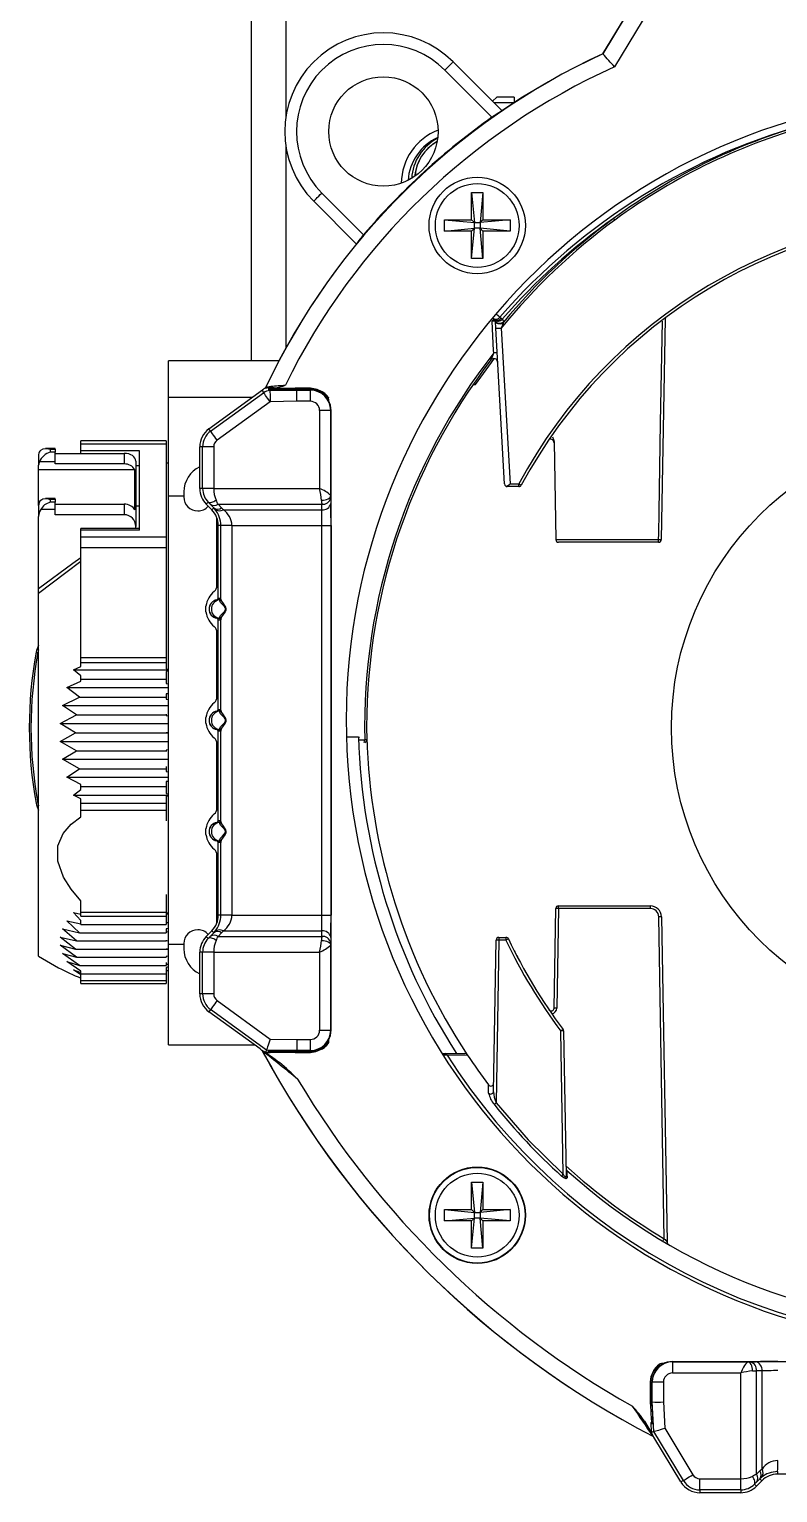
# Model space of a CAD drawing. Extents: x 6 to 134, y 1 to 99.
# Drawn here: x 52.11 to 56.15, y 41.17 to 49.06 of the extents above; entities that cross this region are included whole.
import ezdxf

# ---------------------------------------------------------------- set-up
doc = ezdxf.new("R2010")
doc.units = 0
doc.header["$MEASUREMENT"] = 0
doc.layers.add('OBJECT', color=7, linetype='CONTINUOUS')

msp = doc.modelspace()

# ---------------------------------------------------------------- linework, layer by layer
at = {"layer": 'OBJECT'}
for p, q in [((53.3084, 53.51), (53.3084, 47.268)), ((53.4964, 53.51), (53.4964, 48.5855)), ((55.4717, 49.3627), (55.2058, 48.9234)), ((55.2061, 48.9233), (55.4782, 49.3726)), ((55.549, 49.3158), (55.2686, 48.8527)), ((55.2061, 48.9233), (55.2058, 48.9234)), ((55.2062, 48.9229), (55.2058, 48.9234)), ((55.2059, 48.923), (55.2058, 48.9234)), ((55.2059, 48.923), (55.2062, 48.9229)), ((55.2062, 48.9229), (55.2063, 48.9228)), ((54.3981, 48.8803), (54.6623, 48.6161)), ((54.6077, 48.5816), (54.3535, 48.8358)), ((54.6331, 48.6897), (54.6109, 48.6675)), ((54.7274, 48.6897), (54.6331, 48.6897)), ((54.7274, 48.6897), (54.7274, 48.6587)), ((54.7274, 48.6587), (54.6197, 48.6587)), ((54.6093, 48.5793), (54.6077, 48.5816)), ((53.4964, 48.4229), (53.4964, 47.3382)), ((54.1181, 48.2253), (54.1181, 48.2259)), ((54.1197, 48.2258), (54.1181, 48.2259)), ((53.8765, 47.8975), (53.6459, 48.1281)), ((53.6904, 48.1726), (53.9151, 47.948)), ((54.4978, 48.1754), (54.5588, 48.1754)), ((54.4978, 48.0284), (54.4978, 48.1754)), ((54.4978, 48.1754), (54.513, 48.0132)), ((54.5588, 48.1754), (54.5435, 48.0132)), ((54.5588, 48.1754), (54.5588, 48.0284)), ((54.3508, 47.9674), (54.3508, 48.0284)), ((54.3508, 48.0284), (54.4978, 48.0284)), ((54.3508, 48.0284), (54.513, 48.0132)), ((54.3508, 47.9674), (54.513, 47.9827)), ((54.513, 48.0132), (54.4978, 48.0284)), ((54.4978, 47.8204), (54.513, 47.9827)), ((54.4978, 47.9674), (54.513, 47.9827)), ((54.513, 47.9827), (54.513, 48.0132)), ((54.513, 48.0132), (54.5435, 48.0132)), ((54.5435, 47.9827), (54.513, 47.9827)), ((54.7058, 48.0284), (54.5435, 48.0132)), ((54.5588, 48.0284), (54.5435, 48.0132)), ((54.5435, 48.0132), (54.5435, 47.9827)), ((54.7058, 47.9674), (54.5435, 47.9827)), ((54.5435, 47.9827), (54.5588, 47.9674)), ((54.5588, 47.8204), (54.5435, 47.9827)), ((54.5588, 48.0284), (54.7058, 48.0284)), ((54.7058, 48.0284), (54.7058, 47.9674)), ((53.9172, 47.9462), (53.9151, 47.948)), ((54.4978, 47.9674), (54.3508, 47.9674)), ((54.4978, 47.8204), (54.4978, 47.9674)), ((54.5588, 47.9674), (54.5588, 47.8204)), ((54.7058, 47.9674), (54.5588, 47.9674)), ((54.5588, 47.8204), (54.4978, 47.8204)), ((54.6208, 47.4902), (54.6141, 47.4959)), ((54.6506, 47.504), (54.6573, 47.4982)), ((54.6573, 47.4982), (54.6625, 47.4928)), ((54.6225, 47.4884), (54.6208, 47.4902)), ((54.625, 47.484), (54.6225, 47.4884)), ((54.6279, 47.444), (54.6259, 47.4797)), ((54.6753, 46.6042), (54.6279, 47.444)), ((54.6579, 47.4446), (54.7053, 46.6045)), ((54.6625, 47.4928), (54.6711, 47.4787)), ((55.5422, 47.4946), (55.5214, 46.3047)), ((55.5422, 47.4946), (55.5422, 47.4946)), ((53.4584, 47.268), (52.8619, 47.268)), ((52.8619, 47.0699), (52.8619, 47.268)), ((53.0807, 46.9012), (53.3705, 47.1117)), ((53.3756, 47.0964), (53.3705, 47.1117)), ((53.3847, 47.1207), (53.3858, 47.1229)), ((53.3863, 47.1228), (53.3858, 47.1229)), ((53.4054, 47.1216), (53.3868, 47.119)), ((53.4334, 47.1217), (53.4054, 47.1216)), ((53.4054, 47.1216), (53.4063, 47.1189)), ((53.4113, 47.1214), (53.4063, 47.1212)), ((53.4063, 47.1212), (53.4063, 47.1189)), ((53.4066, 47.1179), (53.4071, 47.1164)), ((53.4111, 47.1179), (53.4066, 47.1179)), ((53.4071, 47.1164), (53.4111, 47.1164)), ((53.4091, 47.1104), (53.41, 47.1078)), ((53.4111, 47.1104), (53.4091, 47.1104)), ((53.41, 47.1078), (53.5554, 47.1099)), ((53.4334, 47.1217), (53.4113, 47.1214)), ((53.4113, 47.1179), (53.4113, 47.1214)), ((53.5553, 47.1187), (53.5553, 47.1199)), ((53.6283, 47.1198), (53.5553, 47.1199)), ((53.5553, 47.1187), (53.6283, 47.1188)), ((53.5554, 47.1099), (53.5554, 47.1124)), ((53.6283, 47.1123), (53.5554, 47.1124)), ((53.5554, 47.1099), (53.6283, 47.1099)), ((53.6283, 47.1188), (53.6283, 47.1198)), ((53.6283, 47.1099), (53.6283, 47.1123)), ((53.6283, 47.05), (53.6283, 47.1099)), ((54.5061, 47.14), (54.5182, 47.14)), ((53.3128, 47.0699), (52.8619, 47.0699)), ((52.8619, 46.5389), (52.8619, 47.0699)), ((53.0898, 46.8887), (53.3756, 47.0964)), ((53.4109, 47.0478), (53.1251, 46.8402)), ((53.5558, 47.05), (53.4109, 47.0478)), ((53.6283, 47.05), (53.5558, 47.05)), ((53.7283, 47.0478), (53.7283, 47.0602)), ((53.7378, 47.0004), (53.6778, 47.0004)), ((53.6778, 47.0004), (53.6778, 46.5796)), ((53.7378, 46.542), (53.7378, 47.0004)), ((53.7378, 47.0004), (53.7394, 47.0004)), ((53.7394, 43.6594), (53.7394, 47.0004)), ((53.0898, 46.8887), (53.0807, 46.9012)), ((52.2519, 46.7958), (52.1986, 46.7958)), ((52.2244, 46.7925), (52.2244, 46.7754)), ((52.2244, 46.7925), (52.2519, 46.7925)), ((52.2519, 46.7925), (52.2519, 46.7958)), ((52.2519, 46.7925), (52.2519, 46.7754)), ((52.8494, 46.8369), (52.3897, 46.8369)), ((52.3897, 46.821), (52.3897, 46.8369)), ((52.3897, 46.821), (52.8494, 46.821)), ((52.3897, 46.7836), (52.3897, 46.821)), ((52.8494, 46.8369), (52.8494, 46.821)), ((52.8494, 46.821), (52.8494, 46.3185)), ((53.0313, 46.5796), (53.0313, 46.8042)), ((53.0467, 46.8042), (53.0313, 46.8042)), ((53.0467, 46.5796), (53.0467, 46.8042)), ((53.1067, 46.8042), (53.0467, 46.8042)), ((53.1067, 46.8042), (53.1067, 46.5796)), ((54.9428, 46.8305), (54.9519, 46.3047)), ((52.1619, 46.7634), (52.1619, 46.7048)), ((52.2519, 46.7241), (52.1663, 46.7241)), ((52.2519, 46.7754), (52.2244, 46.7754)), ((52.2519, 46.7241), (52.2519, 46.7754)), ((52.2519, 46.7691), (52.6239, 46.7691)), ((52.2519, 46.712), (52.2519, 46.7241)), ((52.6239, 46.712), (52.2519, 46.712)), ((52.7069, 46.7836), (52.3897, 46.7836)), ((52.3897, 46.7691), (52.3897, 46.7836)), ((52.6239, 46.7691), (52.6239, 46.712)), ((52.6864, 46.7277), (52.6864, 46.3746)), ((52.7069, 46.356), (52.7069, 46.7836)), ((52.1619, 46.6806), (52.1619, 46.7048)), ((52.6811, 46.6806), (52.1619, 46.6806)), ((52.1619, 46.4881), (52.1619, 46.6806)), ((52.6811, 46.464), (52.6811, 46.6806)), ((52.7069, 46.7027), (52.6864, 46.7027)), ((52.9455, 46.5614), (52.9455, 46.534)), ((53.0467, 46.5796), (53.0313, 46.5796)), ((53.1067, 46.5796), (53.0467, 46.5796)), ((53.1067, 46.5796), (53.6778, 46.5796)), ((54.6903, 46.5941), (54.6903, 46.59)), ((54.7527, 46.59), (54.6903, 46.59)), ((54.7053, 46.6045), (54.7527, 46.6045)), ((54.7527, 46.59), (54.7527, 46.6045)), ((54.7613, 46.59), (54.7536, 46.59)), ((52.1619, 46.4881), (52.1619, 46.4295)), ((52.2519, 46.5258), (52.1985, 46.5258)), ((52.2244, 46.5225), (52.2244, 46.5054)), ((52.2244, 46.5225), (52.2519, 46.5225)), ((52.2519, 46.5054), (52.2244, 46.5054)), ((52.2519, 46.5225), (52.2519, 46.5258)), ((52.2519, 46.5225), (52.2519, 46.5054)), ((52.2519, 46.4657), (52.2519, 46.5054)), ((52.2519, 46.4954), (52.6239, 46.4954)), ((52.6239, 46.4954), (52.6239, 46.4383)), ((52.7069, 46.485), (52.6864, 46.485)), ((52.9455, 46.5389), (52.8619, 46.5389)), ((52.8619, 44.121), (52.8619, 46.5389)), ((53.0772, 46.5056), (53.0664, 46.4948)), ((53.0961, 46.4651), (53.0664, 46.4948)), ((53.1066, 46.4755), (53.0878, 46.4948)), ((53.1066, 46.4755), (53.0961, 46.4651)), ((53.1131, 46.4683), (53.1066, 46.4755)), ((53.1303, 46.4948), (53.689, 46.4948)), ((53.1303, 46.4948), (53.149, 46.4755)), ((53.6895, 46.4651), (53.689, 46.4948)), ((53.738, 46.5294), (53.7385, 46.4997)), ((52.1619, 46.0336), (52.1619, 46.4295)), ((52.2519, 46.4657), (52.173, 46.4657)), ((52.2519, 46.4383), (52.2519, 46.4657)), ((52.6239, 46.4383), (52.2519, 46.4383)), ((53.0205, 46.459), (53.0214, 46.459)), ((53.1239, 46.389), (53.1239, 46.4217)), ((53.1585, 46.4651), (53.6895, 46.4651)), ((52.7069, 46.3639), (52.3897, 46.3639)), ((52.3897, 46.356), (52.3897, 46.3639)), ((52.7069, 46.356), (52.3897, 46.356)), ((52.3897, 46.3185), (52.3897, 46.356)), ((52.3897, 46.3185), (52.8494, 46.3185)), ((52.3897, 46.2626), (52.3897, 46.3185)), ((52.6864, 46.3639), (52.6864, 46.3746)), ((52.8494, 46.3185), (52.8494, 46.2626)), ((53.1239, 46.0561), (53.1239, 46.389)), ((53.1309, 46.389), (53.1239, 46.389)), ((53.145, 46.3802), (53.1313, 46.3802)), ((53.1313, 45.989), (53.1313, 46.3802)), ((53.205, 46.3802), (53.145, 46.3802)), ((53.145, 45.9822), (53.145, 46.3802)), ((53.205, 46.3802), (53.6904, 46.3802)), ((53.205, 46.3802), (53.205, 44.2796)), ((53.6904, 46.3802), (53.7394, 46.3802)), ((53.6904, 44.2796), (53.6904, 46.3802)), ((53.7394, 46.3802), (53.7394, 44.2796)), ((52.3897, 46.2626), (52.8494, 46.2626)), ((52.3897, 45.6681), (52.3897, 46.2626)), ((52.8494, 46.2626), (52.8494, 45.6681)), ((54.9519, 46.3047), (54.9519, 46.3045)), ((54.9519, 46.3045), (55.5068, 46.3045)), ((55.5064, 46.29), (54.9669, 46.29)), ((52.1619, 46.0132), (52.1619, 46.0375)), ((52.1619, 44.0586), (52.1619, 46.0132)), ((53.0649, 45.9144), (53.0649, 45.9456)), ((53.1232, 45.9792), (53.123, 45.9792)), ((53.1357, 45.9792), (53.1232, 45.9792)), ((53.1313, 45.989), (53.1316, 45.9891)), ((53.1316, 45.9891), (53.144, 45.9891)), ((53.144, 45.9891), (53.145, 45.9822)), ((53.123, 45.8806), (53.1232, 45.8806)), ((53.1232, 45.8806), (53.1357, 45.8806)), ((53.1313, 45.389), (53.1313, 45.8708)), ((53.1316, 45.8708), (53.1313, 45.8708)), ((53.144, 45.8708), (53.1316, 45.8708)), ((53.145, 45.3822), (53.145, 45.8776)), ((53.1239, 45.4561), (53.1239, 45.8039)), ((52.3494, 45.6026), (52.3897, 45.6209)), ((52.3897, 45.5694), (52.3494, 45.6026)), ((52.3494, 45.6026), (52.8619, 45.6026)), ((52.3897, 45.6681), (52.8494, 45.6681)), ((52.3897, 45.6425), (52.3897, 45.6681)), ((52.3897, 45.6425), (52.8494, 45.6425)), ((52.3897, 45.6209), (52.3897, 45.6425)), ((52.8494, 45.6681), (52.8494, 45.6425)), ((52.8494, 45.6425), (52.8494, 45.6075)), ((52.8494, 45.6075), (52.8619, 45.606)), ((52.3143, 45.5061), (52.3897, 45.5417)), ((52.3897, 45.552), (52.3897, 45.5694)), ((52.3897, 45.552), (52.8494, 45.552)), ((52.3897, 45.5417), (52.3897, 45.552)), ((52.8494, 45.5937), (52.8494, 45.552)), ((52.8494, 45.552), (52.8494, 45.5278)), ((52.8494, 45.5278), (52.8619, 45.5263)), ((52.2906, 45.4095), (52.3832, 45.4554)), ((52.3832, 45.4554), (52.3143, 45.5061)), ((52.3143, 45.5061), (52.8619, 45.5061)), ((52.3832, 45.4554), (52.8494, 45.4554)), ((52.8494, 45.4721), (52.8494, 45.4554)), ((52.8494, 45.4554), (52.8494, 45.4441)), ((52.3659, 45.3589), (52.2906, 45.4095)), ((52.2906, 45.4095), (52.8619, 45.4095)), ((52.8494, 45.4441), (52.8619, 45.4426)), ((53.1232, 45.3792), (53.123, 45.3792)), ((53.1357, 45.3792), (53.1232, 45.3792)), ((53.1313, 45.389), (53.1316, 45.3891)), ((53.1316, 45.3891), (53.144, 45.3891)), ((53.144, 45.3891), (53.145, 45.3822)), ((52.2787, 45.313), (52.3659, 45.3589)), ((52.3601, 45.2623), (52.2787, 45.313)), ((52.2787, 45.313), (52.8619, 45.313)), ((52.3659, 45.3589), (52.8494, 45.3589)), ((52.8494, 45.3627), (52.8494, 45.3589)), ((52.8494, 45.3589), (52.8494, 45.3559)), ((52.8494, 45.3559), (52.8619, 45.3543)), ((53.0649, 45.3144), (53.0649, 45.3456)), ((52.2787, 45.2164), (52.3601, 45.2623)), ((52.3659, 45.1658), (52.2787, 45.2164)), ((52.2787, 45.2164), (52.8619, 45.2164)), ((52.3601, 45.2623), (52.8494, 45.2623)), ((52.8494, 45.2623), (52.8619, 45.2608)), ((53.123, 45.2806), (53.1232, 45.2806)), ((53.1232, 45.2806), (53.1357, 45.2806)), ((53.1313, 44.789), (53.1313, 45.2708)), ((53.1316, 45.2708), (53.1313, 45.2708)), ((53.144, 45.2708), (53.1316, 45.2708)), ((53.145, 44.7822), (53.145, 45.2776)), ((53.8881, 45.24), (53.8271, 45.24)), ((53.8881, 45.24), (53.8927, 45.24)), ((53.8939, 45.2251), (53.9209, 45.2251)), ((53.932, 45.2253), (53.9209, 45.2251)), ((52.2906, 45.1199), (52.3659, 45.1658)), ((52.3659, 45.1658), (52.8494, 45.1658)), ((52.8494, 45.1691), (52.8494, 45.1658)), ((52.8494, 45.1658), (52.8494, 45.1623)), ((53.1239, 44.8561), (53.1239, 45.2039)), ((52.3832, 45.0692), (52.2906, 45.1199)), ((52.2906, 45.1199), (52.8619, 45.1199)), ((52.3143, 45.0233), (52.3832, 45.0692)), ((52.3832, 45.0692), (52.8494, 45.0692)), ((52.8494, 45.0817), (52.8494, 45.0692)), ((52.8494, 45.0692), (52.8494, 45.0542)), ((52.8494, 45.0542), (52.8619, 45.0525)), ((52.3897, 44.984), (52.3143, 45.0233)), ((52.3143, 45.0233), (52.8619, 45.0233)), ((52.3897, 44.9727), (52.3897, 44.984)), ((52.3897, 44.9727), (52.8494, 44.9727)), ((52.3897, 44.9569), (52.3897, 44.9727)), ((52.8619, 45.0009), (52.8494, 44.9994)), ((52.8494, 44.9994), (52.8494, 44.9727)), ((52.8494, 44.9727), (52.8494, 44.9349)), ((52.3494, 44.9268), (52.3897, 44.9569)), ((52.3897, 44.9066), (52.3494, 44.9268)), ((52.3494, 44.9268), (52.8619, 44.9268)), ((52.3897, 44.8828), (52.3897, 44.9066)), ((52.8494, 44.9349), (52.8619, 44.9332)), ((52.8494, 44.9214), (52.8494, 44.8828)), ((52.3897, 44.8828), (52.8494, 44.8828)), ((52.3897, 44.8448), (52.3897, 44.8828)), ((52.3897, 44.8448), (52.8494, 44.8448)), ((52.3897, 44.8101), (52.3897, 44.8448)), ((52.8494, 44.8828), (52.8494, 44.8448)), ((52.8494, 44.8448), (52.8494, 44.7887)), ((53.0649, 44.7144), (53.0649, 44.7456)), ((53.1232, 44.7792), (53.123, 44.7792)), ((53.1357, 44.7792), (53.1232, 44.7792)), ((53.1313, 44.789), (53.1316, 44.7891)), ((53.1316, 44.7891), (53.144, 44.7891)), ((53.144, 44.7891), (53.145, 44.7822)), ((53.123, 44.6806), (53.1232, 44.6806)), ((53.1232, 44.6806), (53.1357, 44.6806)), ((53.1313, 44.2796), (53.1313, 44.6708)), ((53.1316, 44.6708), (53.1313, 44.6708)), ((53.144, 44.6708), (53.1316, 44.6708)), ((53.145, 44.2796), (53.145, 44.6776)), ((53.1239, 44.271), (53.1239, 44.6039)), ((52.3897, 44.2964), (52.3897, 44.357)), ((52.8494, 44.3908), (52.8494, 44.2964)), ((52.3494, 44.2941), (52.3897, 44.2858)), ((52.3897, 44.2515), (52.3494, 44.2941)), ((52.3897, 44.2964), (52.8494, 44.2964)), ((52.3897, 44.2748), (52.3897, 44.2964)), ((52.3897, 44.2748), (52.8494, 44.2748)), ((52.8494, 44.2964), (52.8494, 44.2748)), ((52.8494, 44.2919), (52.8619, 44.2926)), ((52.8494, 44.2748), (52.8494, 44.229)), ((53.1239, 44.2381), (53.1239, 44.271)), ((53.1239, 44.271), (53.131, 44.271)), ((53.145, 44.2796), (53.1313, 44.2796)), ((53.205, 44.2796), (53.145, 44.2796)), ((53.205, 44.2796), (53.6904, 44.2796)), ((53.6904, 44.2796), (53.7394, 44.2796)), ((54.9426, 43.778), (54.9519, 44.3153)), ((54.9669, 44.3153), (54.9576, 43.778)), ((54.9669, 44.3153), (54.9669, 44.33)), ((54.9669, 44.33), (55.4622, 44.33)), ((55.4622, 44.3153), (54.9669, 44.3153)), ((55.4622, 44.3153), (55.4622, 44.33)), ((55.5375, 42.535), (55.5072, 44.271)), ((55.5222, 44.271), (55.5528, 42.5172)), ((52.2906, 44.2057), (52.3832, 44.1848)), ((52.3659, 44.1407), (52.2906, 44.2057)), ((52.3143, 44.2499), (52.3897, 44.2337)), ((52.3832, 44.1848), (52.3143, 44.2499)), ((52.3832, 44.1848), (52.8494, 44.1848)), ((52.3897, 44.229), (52.3897, 44.2515)), ((52.3897, 44.229), (52.8494, 44.229)), ((52.8494, 44.24), (52.8619, 44.2407)), ((52.8494, 44.2062), (52.8494, 44.1848)), ((52.8494, 44.19), (52.8619, 44.1907)), ((53.0214, 44.201), (53.0205, 44.201)), ((53.0664, 44.1651), (53.0961, 44.1948)), ((53.0878, 44.1651), (53.1066, 44.1843)), ((53.1066, 44.1843), (53.0961, 44.1948)), ((53.1066, 44.1843), (53.1131, 44.1916)), ((53.149, 44.1843), (53.1303, 44.1651)), ((53.1585, 44.1948), (53.6895, 44.1948)), ((53.689, 44.1651), (53.6895, 44.1948)), ((52.2787, 44.1615), (52.3659, 44.1407)), ((52.3601, 44.0965), (52.2787, 44.1615)), ((52.2787, 44.1174), (52.3601, 44.0965)), ((52.3659, 44.0523), (52.2787, 44.1174)), ((52.3659, 44.1407), (52.8494, 44.1407)), ((52.8494, 44.1455), (52.8494, 44.1407)), ((52.8494, 44.142), (52.8619, 44.1427)), ((52.9455, 44.121), (52.8619, 44.121)), ((52.8619, 43.58), (52.8619, 44.121)), ((52.9455, 44.126), (52.9455, 44.0986)), ((53.0772, 44.1542), (53.0664, 44.1651)), ((53.1303, 44.1651), (53.689, 44.1651)), ((53.7378, 43.6594), (53.7378, 44.1179)), ((53.7385, 44.1601), (53.738, 44.1304)), ((54.6157, 43.328), (54.63, 44.1453)), ((54.645, 44.1451), (54.6297, 43.2686)), ((54.645, 44.16), (54.645, 44.1451)), ((54.645, 44.16), (54.683, 44.16)), ((54.683, 44.1451), (54.645, 44.1451)), ((54.683, 44.16), (54.683, 44.1451)), ((52.1619, 44.0586), (52.2698, 43.9957)), ((52.2906, 44.0732), (52.3659, 44.0523)), ((52.3832, 44.0081), (52.2906, 44.0732)), ((52.3143, 44.029), (52.3832, 44.0081)), ((52.3897, 43.9784), (52.3143, 44.029)), ((52.3601, 44.0965), (52.8494, 44.0965)), ((52.3659, 44.0523), (52.8494, 44.0523)), ((52.8494, 44.0965), (52.8619, 44.0972)), ((52.8494, 44.0565), (52.8494, 44.0523)), ((53.0467, 44.0802), (53.0313, 44.0802)), ((53.0313, 43.8557), (53.0313, 44.0802)), ((53.1067, 44.0802), (53.0467, 44.0802)), ((53.0467, 43.8557), (53.0467, 44.0802)), ((53.1067, 44.0802), (53.1067, 43.8557)), ((53.1067, 44.0802), (53.6778, 44.0802)), ((53.6778, 44.0802), (53.6778, 43.6594)), ((52.3494, 43.9848), (52.3897, 43.9711)), ((52.3897, 43.9588), (52.3494, 43.9848)), ((52.3832, 44.0081), (52.8494, 44.0081)), ((52.3897, 43.9639), (52.3897, 43.9784)), ((52.3897, 43.9639), (52.8494, 43.9639)), ((52.3897, 43.9282), (52.3897, 43.9588)), ((52.8494, 44.0241), (52.8494, 44.0081)), ((52.8494, 44.0149), (52.8619, 44.0157)), ((52.8619, 44.0002), (52.8494, 43.9982)), ((52.8494, 43.9982), (52.8494, 43.9639)), ((52.8494, 43.9811), (52.8619, 43.9819)), ((52.8494, 43.9639), (52.8494, 43.9282)), ((52.3897, 43.9282), (52.8494, 43.9282)), ((52.3897, 43.9108), (52.3897, 43.9282)), ((52.3897, 43.9108), (52.8494, 43.9108)), ((52.8494, 43.9282), (52.8494, 43.9108)), ((53.0467, 43.8557), (53.0313, 43.8557)), ((53.1067, 43.8557), (53.0467, 43.8557)), ((53.1251, 43.8196), (53.4109, 43.612)), ((53.0898, 43.7711), (53.0807, 43.7586)), ((53.3565, 43.5582), (53.0807, 43.7586)), ((53.391, 43.5523), (53.0898, 43.7711)), ((53.6778, 43.6594), (53.7378, 43.6594)), ((53.7378, 43.6594), (53.7394, 43.6594)), ((54.9921, 42.8825), (54.9793, 43.6551)), ((54.9943, 43.6552), (55.0072, 42.8745)), ((52.8619, 43.58), (53.3265, 43.58)), ((53.391, 43.5523), (53.3865, 43.5388)), ((53.5554, 43.5499), (53.391, 43.5523)), ((53.4109, 43.612), (53.5554, 43.6099)), ((53.5554, 43.6099), (53.6283, 43.6099)), ((53.5554, 43.6099), (53.5554, 43.5499)), ((53.6283, 43.5499), (53.6283, 43.6099)), ((53.7283, 43.5996), (53.7283, 43.612)), ((53.3695, 43.5474), (53.3689, 43.5468)), ((53.3865, 43.5388), (53.4113, 43.5385)), ((53.3865, 43.5388), (53.4611, 43.4846)), ((53.4063, 43.5491), (53.4063, 43.5439)), ((53.4063, 43.5416), (53.4063, 43.5386)), ((53.4063, 43.5386), (53.4113, 43.5385)), ((53.4113, 43.5385), (53.4113, 43.5419)), ((53.5553, 43.5411), (53.5553, 43.54)), ((53.6283, 43.5411), (53.5553, 43.5411)), ((53.5553, 43.54), (53.6283, 43.54)), ((53.6283, 43.5499), (53.5554, 43.5499)), ((53.5554, 43.5499), (53.5554, 43.5475)), ((53.5554, 43.5475), (53.6283, 43.5475)), ((53.6283, 43.5499), (53.6283, 43.5475)), ((53.6283, 43.5411), (53.6283, 43.54)), ((54.3399, 43.5336), (54.3562, 43.5336)), ((54.3656, 43.5246), (54.3449, 43.5246)), ((54.3562, 43.5336), (54.4619, 43.5336)), ((54.3656, 43.5246), (54.4744, 43.5269)), ((54.4978, 42.8394), (54.5588, 42.8394)), ((54.4978, 42.6924), (54.4978, 42.8394)), ((54.4978, 42.8394), (54.513, 42.6772)), ((54.5588, 42.8394), (54.5435, 42.6772)), ((54.5588, 42.8394), (54.5588, 42.6924)), ((54.3508, 42.6314), (54.3508, 42.6924)), ((54.3508, 42.6924), (54.4978, 42.6924)), ((54.3508, 42.6924), (54.513, 42.6772)), ((54.513, 42.6772), (54.4978, 42.6924)), ((54.7058, 42.6924), (54.5435, 42.6772)), ((54.5588, 42.6924), (54.5435, 42.6772)), ((54.5588, 42.6924), (54.7058, 42.6924)), ((54.7058, 42.6924), (54.7058, 42.6314)), ((54.3508, 42.6314), (54.513, 42.6467)), ((54.4978, 42.6314), (54.3508, 42.6314)), ((54.4978, 42.4844), (54.513, 42.6467)), ((54.4978, 42.6314), (54.513, 42.6467)), ((54.4978, 42.4844), (54.4978, 42.6314)), ((54.513, 42.6467), (54.513, 42.6772)), ((54.513, 42.6772), (54.5435, 42.6772)), ((54.5435, 42.6467), (54.513, 42.6467)), ((54.5435, 42.6772), (54.5435, 42.6467)), ((54.5435, 42.6467), (54.5588, 42.6314)), ((54.5588, 42.4844), (54.5435, 42.6467)), ((54.7058, 42.6314), (54.5435, 42.6467)), ((54.5588, 42.6314), (54.5588, 42.4844)), ((54.7058, 42.6314), (54.5588, 42.6314)), ((54.5588, 42.4844), (54.4978, 42.4844)), ((55.5344, 41.8619), (55.522, 41.8619)), ((55.5818, 41.8714), (55.5818, 41.873)), ((55.5818, 41.873), (58.8108, 41.873)), ((55.5818, 41.8714), (55.5818, 41.8115)), ((55.5818, 41.8714), (55.9877, 41.8714)), ((56.0003, 41.8716), (56.03, 41.8721)), ((56.0646, 41.8231), (56.0349, 41.8226)), ((56.0349, 41.2654), (56.0349, 41.8226)), ((56.0646, 41.2936), (56.0646, 41.8231)), ((55.4634, 41.7619), (55.4623, 41.7619)), ((55.4623, 41.7619), (55.4623, 41.6551)), ((55.4635, 41.6551), (55.4634, 41.7619)), ((55.4698, 41.7619), (55.4698, 41.6553)), ((55.4722, 41.7619), (55.4698, 41.7619)), ((55.4722, 41.6553), (55.4722, 41.7619)), ((55.5322, 41.7619), (55.4722, 41.7619)), ((55.5322, 41.7619), (55.5322, 41.6553)), ((55.5818, 41.8115), (55.9501, 41.8115)), ((55.9501, 41.2414), (55.9501, 41.8115)), ((55.4635, 41.6551), (55.4623, 41.6551)), ((55.4722, 41.6553), (55.4698, 41.6553)), ((55.4806, 41.4956), (55.4722, 41.6553)), ((55.5323, 41.6553), (55.5397, 41.5138)), ((55.4313, 41.5509), (55.4673, 41.4915)), ((55.4645, 41.5449), (55.4673, 41.4915)), ((55.4645, 41.5449), (55.4648, 41.5399)), ((55.4645, 41.5449), (55.4678, 41.5449)), ((55.4648, 41.5399), (55.4678, 41.5399)), ((55.47, 41.5399), (55.4754, 41.5399)), ((55.5397, 41.5138), (55.6916, 41.2628)), ((55.4806, 41.4956), (55.4673, 41.4915)), ((55.4756, 41.4701), (55.4758, 41.4704)), ((55.6403, 41.2318), (55.4806, 41.4956)), ((55.4814, 41.4652), (55.4811, 41.4649)), ((55.6271, 41.2238), (55.4811, 41.4649)), ((56.0349, 41.2654), (56.0536, 41.2837)), ((56.149, 41.2796), (56.149, 41.2659)), ((56.149, 41.2796), (56.1495, 41.2796)), ((56.5371, 41.2659), (56.149, 41.2659)), ((56.1491, 41.3396), (56.1495, 41.3396)), ((55.6403, 41.2318), (55.6271, 41.2238)), ((55.7297, 41.2414), (55.9496, 41.2414)), ((55.7297, 41.1814), (55.7297, 41.2414)), ((55.9496, 41.1814), (55.9496, 41.2414)), ((56.0236, 41.2119), (56.0344, 41.2011)), ((56.0641, 41.2308), (56.0344, 41.2011)), ((56.0536, 41.2413), (56.0349, 41.223)), ((56.0613, 41.2481), (56.0536, 41.2413)), ((56.0536, 41.2413), (56.0641, 41.2308)), ((55.9496, 41.1814), (55.7297, 41.1814)), ((55.7297, 41.1814), (55.7297, 41.1659)), ((55.9496, 41.1659), (55.7297, 41.1659)), ((55.9496, 41.1814), (55.9496, 41.1659))]:
    msp.add_line(p, q, dxfattribs=at)
at = {"layer": 'OBJECT', "flags": 128}
for points in [[(54.3981, 48.8803), (54.3974, 48.8796), (54.3949, 48.8771), (54.3908, 48.8731), (54.3853, 48.8675), (54.3785, 48.8607), (54.3708, 48.853), (54.3623, 48.8445), (54.3535, 48.8358)], [(53.6459, 48.1281), (53.6466, 48.1288), (53.649, 48.1313), (53.6531, 48.1353), (53.6587, 48.1409), (53.6654, 48.1477), (53.6732, 48.1554), (53.6816, 48.1639), (53.6904, 48.1726)], [(54.6309, 47.5211), (54.6435, 47.5101), (54.6506, 47.504)], [(54.6175, 47.3105), (54.6168, 47.3231), (54.6102, 47.441), (54.608, 47.4814)], [(54.625, 47.484), (54.6277, 47.4792), (54.6319, 47.4753), (54.6374, 47.4725), (54.6439, 47.4711), (54.6509, 47.471), (54.658, 47.4723), (54.6649, 47.4749), (54.6711, 47.4787)], [(54.6259, 47.4797), (54.6253, 47.4831), (54.625, 47.484)], [(54.6259, 47.4797), (54.627, 47.4766), (54.6298, 47.4738), (54.6343, 47.4714), (54.64, 47.4696), (54.6467, 47.4686), (54.654, 47.4683), (54.6613, 47.4689), (54.6684, 47.4702)], [(54.6684, 47.4702), (54.6646, 47.4611), (54.6579, 47.4446)], [(54.6711, 47.4787), (54.6707, 47.4772), (54.6684, 47.4702)], [(55.5068, 46.3045), (55.5073, 46.3345), (55.5094, 46.4544), (55.5178, 46.934), (55.5273, 47.4816)], [(54.5182, 47.14), (54.6046, 47.2592), (54.6222, 47.2822)], [(53.3863, 47.1228), (53.3867, 47.1238), (53.3867, 47.1239)], [(53.3868, 47.119), (53.3864, 47.1219), (53.3863, 47.1228)], [(53.3867, 47.1239), (53.3877, 47.1242), (53.3906, 47.1255)], [(53.3906, 47.1255), (53.3954, 47.1275), (53.4153, 47.1318)], [(53.4066, 47.1179), (53.4035, 47.1178), (53.4013, 47.1176), (53.4, 47.1176), (53.4, 47.1176), (53.4014, 47.1179), (53.4042, 47.1182), (53.4063, 47.1183)], [(53.4063, 47.1159), (53.4032, 47.1158), (53.4011, 47.1157), (53.4, 47.1156), (53.4002, 47.1157), (53.4019, 47.116), (53.4049, 47.1163), (53.4071, 47.1164)], [(53.4091, 47.1104), (53.4058, 47.1103), (53.4031, 47.1101), (53.4012, 47.1099), (53.4002, 47.1098), (53.4007, 47.1099), (53.4026, 47.1103), (53.4057, 47.1106), (53.4063, 47.1107)], [(53.41, 47.1078), (53.41, 47.1065), (53.41, 47.1029), (53.4101, 47.0973), (53.4102, 47.0899), (53.4104, 47.0808), (53.4105, 47.0705), (53.4107, 47.0594), (53.4109, 47.0478)], [(53.5558, 47.05), (53.5557, 47.0615), (53.5557, 47.0727), (53.5556, 47.083), (53.5555, 47.092), (53.5555, 47.0995), (53.5554, 47.1051), (53.5554, 47.1086), (53.5554, 47.1099)], [(53.6916, 47.1017), (53.6641, 47.1143), (53.6283, 47.1198)], [(53.6283, 47.1188), (53.6583, 47.1149), (53.6917, 47.1004)], [(53.6882, 47.0949), (53.6607, 47.1075), (53.6283, 47.1123)], [(53.6917, 47.1004), (53.7041, 47.0913), (53.716, 47.0801), (53.7223, 47.0728), (53.7249, 47.0695), (53.7255, 47.0688), (53.7248, 47.07), (53.7227, 47.0729), (53.7223, 47.0735), (53.7161, 47.0811), (53.7055, 47.0914), (53.6916, 47.1017)], [(53.4109, 47.0478), (53.4041, 47.0572), (53.3975, 47.0662), (53.3915, 47.0745), (53.3861, 47.0818), (53.3818, 47.0879), (53.3785, 47.0924), (53.3764, 47.0953), (53.3756, 47.0964)], [(53.1251, 46.8402), (53.1183, 46.8496), (53.1117, 46.8586), (53.1057, 46.8669), (53.1004, 46.8742), (53.096, 46.8803), (53.0927, 46.8848), (53.0906, 46.8876), (53.0898, 46.8887)], [(52.173, 46.7869), (52.1859, 46.7942), (52.2056, 46.7953), (52.2146, 46.7938), (52.2203, 46.7928), (52.2244, 46.7925)], [(54.9334, 46.8581), (54.9402, 46.8438), (54.9428, 46.8305)], [(52.8619, 46.7157), (52.8615, 46.7158), (52.8494, 46.717)], [(52.1663, 46.5075), (52.1732, 46.5171), (52.1847, 46.5238), (52.2037, 46.5255), (52.2134, 46.524), (52.2196, 46.5229), (52.2244, 46.5225)], [(53.1197, 46.5164), (53.1129, 46.512), (53.1064, 46.5083), (53.1001, 46.5055), (53.0942, 46.5036), (53.0889, 46.5026), (53.0842, 46.5026), (53.0803, 46.5036), (53.0772, 46.5056)], [(53.6888, 46.516), (53.6983, 46.5165), (53.7074, 46.5181), (53.7158, 46.5205), (53.7232, 46.5237), (53.7293, 46.5276), (53.7339, 46.5321), (53.7367, 46.5369), (53.7378, 46.542)], [(52.3895, 46.2058), (52.3465, 46.1759), (52.1605, 46.0392)], [(52.3897, 46.1855), (52.308, 46.1253), (52.1619, 46.0132)], [(53.1388, 45.9735), (53.1373, 45.9776), (53.1357, 45.9792)], [(53.1388, 45.8863), (53.1439, 45.8949), (53.154, 45.9055), (53.1649, 45.9172), (53.169, 45.9238), (53.1702, 45.928), (53.1702, 45.9323), (53.1679, 45.9382), (53.1644, 45.9432), (53.1536, 45.9547), (53.1435, 45.9654), (53.1388, 45.9735)], [(53.145, 45.9822), (53.1484, 45.9725), (53.1573, 45.9596), (53.1672, 45.9459), (53.1704, 45.9399), (53.1725, 45.9328), (53.1725, 45.9276), (53.1714, 45.9226), (53.1676, 45.9147), (53.1577, 45.9007), (53.1488, 45.8879), (53.145, 45.8776)], [(53.1357, 45.8806), (53.1363, 45.881), (53.1388, 45.8863)], [(53.145, 45.8776), (53.1443, 45.8712), (53.144, 45.8708)], [(52.8619, 45.5959), (52.8523, 45.5938), (52.8494, 45.5937)], [(52.8619, 45.474), (52.8589, 45.473), (52.8494, 45.4721)], [(53.1388, 45.3735), (53.1373, 45.3776), (53.1357, 45.3792)], [(53.1388, 45.2863), (53.1439, 45.2949), (53.154, 45.3055), (53.1649, 45.3172), (53.169, 45.3238), (53.1702, 45.328), (53.1702, 45.3323), (53.1679, 45.3382), (53.1644, 45.3432), (53.1536, 45.3547), (53.1435, 45.3654), (53.1388, 45.3735)], [(53.145, 45.3822), (53.1484, 45.3725), (53.1573, 45.3596), (53.1672, 45.3459), (53.1704, 45.3399), (53.1725, 45.3328), (53.1725, 45.3276), (53.1714, 45.3226), (53.1676, 45.3147), (53.1577, 45.3007), (53.1488, 45.2879), (53.145, 45.2776)], [(52.8619, 45.2641), (52.8565, 45.2628), (52.8494, 45.2623)], [(53.1357, 45.2806), (53.1363, 45.281), (53.1388, 45.2863)], [(53.145, 45.2776), (53.1443, 45.2712), (53.144, 45.2708)], [(52.8619, 45.1709), (52.8537, 45.1692), (52.8494, 45.1691)], [(52.8619, 44.9228), (52.8591, 44.922), (52.8494, 44.9214)], [(52.3897, 44.357), (52.338, 44.4189), (52.2958, 44.485), (52.2648, 44.5701), (52.266, 44.6539), (52.2948, 44.7196), (52.3374, 44.7693), (52.3897, 44.8101)], [(53.1388, 44.7735), (53.1373, 44.7776), (53.1357, 44.7792)], [(53.1388, 44.6863), (53.1439, 44.6949), (53.154, 44.7055), (53.1649, 44.7172), (53.169, 44.7238), (53.1702, 44.728), (53.1702, 44.7323), (53.1679, 44.7382), (53.1644, 44.7432), (53.1536, 44.7547), (53.1435, 44.7654), (53.1388, 44.7735)], [(53.145, 44.7822), (53.1484, 44.7725), (53.1573, 44.7596), (53.1672, 44.7459), (53.1704, 44.7399), (53.1725, 44.7328), (53.1725, 44.7276), (53.1714, 44.7226), (53.1676, 44.7147), (53.1577, 44.7007), (53.1488, 44.6879), (53.145, 44.6776)], [(53.1357, 44.6806), (53.1363, 44.681), (53.1388, 44.6863)], [(53.145, 44.6776), (53.1443, 44.6712), (53.144, 44.6708)], [(52.8619, 44.2855), (52.8523, 44.2827), (52.8494, 44.2826)], [(52.8619, 44.2087), (52.8589, 44.2074), (52.8494, 44.2062)], [(53.1197, 44.1434), (53.1129, 44.1479), (53.1064, 44.1515), (53.1001, 44.1544), (53.0942, 44.1563), (53.0889, 44.1572), (53.0842, 44.1572), (53.0803, 44.1562), (53.0772, 44.1542)], [(53.6888, 44.1438), (53.6983, 44.1433), (53.7074, 44.1418), (53.7158, 44.1393), (53.7232, 44.1361), (53.7293, 44.1322), (53.7339, 44.1277), (53.7367, 44.1229), (53.7378, 44.1179)], [(52.8619, 44.0988), (52.8565, 44.097), (52.8494, 44.0965)], [(52.8619, 44.0588), (52.8537, 44.0567), (52.8494, 44.0565)], [(52.8619, 43.9797), (52.8591, 43.9787), (52.8494, 43.9779)], [(53.1251, 43.8196), (53.1183, 43.8103), (53.1117, 43.8013), (53.1057, 43.7929), (53.1004, 43.7856), (53.096, 43.7796), (53.0927, 43.775), (53.0906, 43.7722), (53.0898, 43.7711)], [(53.3645, 43.5519), (53.3648, 43.5522), (53.3651, 43.5524)], [(53.4109, 43.612), (53.407, 43.6005), (53.4033, 43.5894), (53.3999, 43.5792), (53.3969, 43.5702), (53.3944, 43.5627), (53.3926, 43.5571), (53.3914, 43.5536), (53.391, 43.5523)], [(53.6283, 43.5475), (53.6583, 43.5516), (53.6882, 43.5649)], [(53.6917, 43.5595), (53.6643, 43.5467), (53.6283, 43.5411)], [(53.6283, 43.54), (53.6583, 43.5438), (53.6916, 43.5582)], [(53.6916, 43.5582), (53.704, 43.5671), (53.7161, 43.5787), (53.7225, 43.5866), (53.725, 43.5901), (53.7255, 43.5911), (53.7247, 43.5901), (53.7222, 43.5869), (53.7163, 43.58), (53.7056, 43.5697), (53.6917, 43.5595)], [(53.693, 43.5593), (53.7036, 43.5668), (53.7167, 43.5794), (53.7235, 43.5879), (53.7257, 43.5912), (53.7262, 43.5921), (53.7268, 43.5931), (53.7275, 43.5948), (53.7281, 43.5977), (53.7281, 43.5996)], [(53.7274, 43.599), (53.7283, 43.5997), (53.7282, 43.5996)], [(53.4063, 43.5491), (53.4029, 43.5492), (53.4005, 43.5493), (53.3993, 43.5494), (53.3996, 43.5494), (53.4011, 43.5495), (53.4039, 43.5495), (53.4075, 43.5495), (53.4111, 43.5494)], [(53.4063, 43.5416), (53.4029, 43.5417), (53.4005, 43.5418), (53.3993, 43.5418), (53.3996, 43.5419), (53.4011, 43.542), (53.4039, 43.542), (53.4075, 43.542), (53.4111, 43.5419)], [(53.4111, 43.5434), (53.407, 43.5435), (53.4035, 43.5436), (53.4009, 43.5437), (53.3995, 43.5437), (53.3994, 43.5438), (53.4007, 43.5439), (53.4033, 43.5439), (53.4063, 43.5439)], [(54.5897, 43.3198), (54.5896, 43.3468), (54.5895, 43.3578), (54.5895, 43.3641)], [(54.6297, 43.2686), (54.8025, 43.0689), (54.9921, 42.8825)], [(55.0131, 42.8644), (55.0122, 42.8608), (55.0097, 42.8592), (55.0088, 42.859), (55.004, 42.8596), (54.9986, 42.8617), (54.9907, 42.8666), (54.9832, 42.8728)], [(54.9921, 42.8825), (54.9959, 42.8763), (54.9999, 42.8714), (55.0026, 42.8693), (55.0043, 42.8688), (55.0051, 42.8689), (55.0063, 42.8697), (55.0068, 42.8708), (55.0072, 42.8745)], [(55.008, 42.9069), (55.0107, 42.9045), (55.0114, 42.9038), (55.0115, 42.9037)], [(55.0115, 42.9037), (55.0117, 42.8984), (55.0123, 42.884), (55.0131, 42.8644)], [(55.4805, 41.8252), (55.4679, 41.7978), (55.4623, 41.7619)], [(55.4634, 41.7619), (55.4673, 41.7919), (55.4818, 41.8253)], [(55.4873, 41.8218), (55.4747, 41.7943), (55.4698, 41.7619)], [(55.4818, 41.8253), (55.4921, 41.8392), (55.5024, 41.8499), (55.5092, 41.8558), (55.5125, 41.8584), (55.5134, 41.8592), (55.5124, 41.8586), (55.5095, 41.8565)], [(56.0137, 41.8225), (56.0131, 41.8319), (56.0116, 41.841), (56.0092, 41.8494), (56.006, 41.8568), (56.002, 41.8629), (55.9976, 41.8675), (55.9927, 41.8704), (55.9877, 41.8714)], [(55.4678, 41.5448), (55.468, 41.5421), (55.4681, 41.5398), (55.4681, 41.538), (55.4681, 41.5372), (55.4681, 41.5372), (55.468, 41.5381), (55.4678, 41.5399)], [(55.47, 41.5399), (55.47, 41.5382), (55.47, 41.5372), (55.47, 41.5371), (55.4699, 41.538), (55.4698, 41.5397), (55.4696, 41.542), (55.4695, 41.5448)], [(55.4754, 41.5448), (55.4755, 41.5421), (55.4756, 41.5398), (55.4756, 41.5381), (55.4756, 41.5372), (55.4756, 41.5372), (55.4755, 41.5381), (55.4754, 41.5399)], [(55.4806, 41.4956), (55.4819, 41.496), (55.4854, 41.4971), (55.4909, 41.4988), (55.4983, 41.501), (55.5072, 41.5038), (55.5173, 41.5069), (55.5283, 41.5103), (55.5397, 41.5138)], [(55.6403, 41.2318), (55.6415, 41.2325), (55.6445, 41.2343), (55.6493, 41.2372), (55.6557, 41.2411), (55.6634, 41.2458), (55.6722, 41.2511), (55.6817, 41.2568), (55.6916, 41.2628)], [(55.9507, 41.1814), (55.9507, 41.1827), (55.9507, 41.1862), (55.9506, 41.1919), (55.9505, 41.1993), (55.9504, 41.2084), (55.9503, 41.2187), (55.9502, 41.2298), (55.9501, 41.2414)], [(56.0236, 41.2119), (56.0255, 41.2149), (56.0264, 41.2188), (56.0264, 41.2235), (56.0254, 41.2288), (56.0234, 41.2347), (56.0205, 41.241), (56.0168, 41.2476), (56.0123, 41.2543)]]:
    msp.add_lwpolyline(points, dxfattribs=at)
at = {"layer": 'OBJECT'}
for centre, radius in [((54.022, 48.5042), 0.295), ((54.5283, 47.9979), 0.26), ((54.5283, 47.9979), 0.226), ((57.1964, 45.29), 1.62), ((54.5283, 42.6619), 0.26), ((54.5283, 42.6619), 0.2578), ((54.5283, 42.6619), 0.226)]:
    msp.add_circle(centre, radius, dxfattribs=at)
for centre, radius, start, end in [((54.022, 48.5042), 0.5319, 45, 225), ((56.7703, 45.5219), 3.744, 114.7001, 154.68354), ((56.7703, 45.5219), 3.7436, 114.70136, 154.66393), ((54.022, 48.5042), 0.4689, 45, 225), ((36.7621, 32.4576), 24.7242, 41.53798, 41.75546), ((56.7703, 45.5219), 3.6536, 114.26778, 153.75974), ((57.1963, 45.3299), 3.375, 98.38627, 0), ((54.8722, 48.2051), 0.46, 116.99378, 125.08471), ((56.7703, 45.5219), 3.7467, 125.25238, 139.64517), ((57.1964, 45.29), 3.3738, 104.50112, 138.98743), ((57.197, 45.394), 3.2733, 104.96883, 126.19564), ((54.431, 48.2204), 0.313, 111.3897, 179), ((54.431, 48.2204), 0.277, 114.71454, 175.7823), ((54.4341, 48.2374), 0.26, 117.31363, 176.85276), ((54.4341, 48.2377), 0.245, 119.90208, 174.31561), ((54.4168, 48.2519), 0.2235, 119.7976, 175.63821), ((57.1964, 45.2895), 2.775, 27.94716, 151.71395), ((57.1964, 45.29), 2.76, 28.10017, 151.71395), ((57.2223, 45.361), 3.3042, 126.20829, 140.90545), ((57.1964, 45.29), 3.3575, 125.13755, 138.99807), ((57.2206, 45.3584), 3.316, 126.16019, 140.25135), ((54.8555, 47.7239), 0.5138, 36.14915, 37.3449), ((54.3141, 47.6044), 0.5266, 139.27003, 146.19034), ((54.6282, 47.519), 0.027, 238.62517, 326.1312), ((54.6348, 47.5132), 0.027, 238.62518, 326.1312), ((55.5522, 47.4944), 0.00999, 126.71598, 178.98444), ((55.5522, 47.4944), 0.01, 126.71748, 179), ((54.6234, 47.4726), 0.0178, 98.67121, 150.40197), ((54.6145, 47.4539), 0.0282, 66.05892, 103.34548), ((54.6404, 47.51), 0.0281, 230.46605, 322.1158), ((54.6383, 47.6593), 0.2156, 267.24568, 275.21497), ((57.1964, 45.29), 3.2761, 141.92189, 181.13551), ((57.1964, 45.29), 3.265, 142.60755, 181.13551), ((54.3163, 47.4095), 0.317, 334.4429, 341.80121), ((54.6182, 47.2606), 0.02, 3.23051, 142.60674), ((54.6241, 47.2819), 0.0293, 67.12815, 103.05185), ((53.4109, 47.0478), 0.06, 90.85174, 125.99366), ((53.4035, 47.1334), 0.0119, 278.87632, 352.20375), ((53.1702, 51.1197), 3.9955, 273.51728, 274.63654), ((53.4013, 47.3667), 0.2471, 277.46284, 291.82865), ((53.5511, 47.113), 0.0774, 359.57799, 4.24982), ((53.6283, 47.0004), 0.1095, 0, 90), ((53.6283, 47.0004), 0.0495, 0, 90), ((53.6288, 47.0016), 0.1106, 359.37046, 57.49949), ((53.6176, 47.141), 0.0844, 327.3997, 331.26663), ((53.7091, 47.0594), 0.0191, 2.24979, 44.75655), ((53.1513, 46.8042), 0.12, 126, 180), ((53.1513, 46.8042), 0.1045, 126, 180), ((53.1513, 46.8042), 0.0445, 126, 180), ((54.9228, 46.8259), 0.02, 1, 110.40027), ((52.2072, 46.7046), 0.0453, 154.53653, 179.85685), ((52.2491, 46.6889), 0.09, 105.94541, 156.93786), ((52.6261, 46.6483), 0.0638, 30.47113, 92.00924), ((53.0955, 46.5614), 0.15, 115.35049, 180), ((53.1513, 46.5796), 0.12, 180, 225), ((53.1518, 46.5796), 0.105, 179.99299, 224.7994), ((53.2537, 46.5768), 0.147, 178.88753, 204.24105), ((53.6245, 46.4281), 0.1606, 45.14354, 70.62475), ((53.228, 46.4691), 0.4632, 5.80689, 13.80236), ((54.6903, 46.605), 0.015, 183.22969, 227.25669), ((54.6851, 46.6003), 0.00808, 231.41714, 309.52545), ((54.6903, 46.605), 0.015, 227.25662, 270), ((54.5479, 46.8152), 0.263, 302.77902, 306.75573), ((54.8126, 46.7081), 0.1197, 239.9705, 247.03779), ((54.7527, 46.605), 0.015, 270, 331.71395), ((52.2445, 46.4261), 0.0818, 104.27666, 151.06405), ((53.0205, 46.534), 0.075, 180, 270), ((53.0214, 46.534), 0.075, 270, 318.14969), ((53.1091, 46.5264), 0.0381, 236.14009, 303.84247), ((53.1278, 46.5072), 0.0381, 236.13958, 303.84299), ((53.6946, 46.5388), 0.0444, 262.77515, 347.76191), ((53.6951, 46.5091), 0.0444, 262.7748, 347.76204), ((53.0113, 46.3802), 0.12, 0, 45), ((53.1382, 46.4997), 0.0402, 231.51272, 300.43267), ((53.0073, 46.3802), 0.1377, 0.01375, 39.77079), ((53.0962, 46.3758), 0.1088, 2.31887, 55.09099), ((54.9669, 46.305), 0.015, 181.98439, 270.0159), ((55.5064, 46.305), 0.015, 270, 359), ((55.3375, 46.3009), 0.1693, 356.29545, 1.19612), ((55.5122, 46.4102), 0.1059, 267.04589, 274.99736), ((53.1864, 45.93), 0.1225, 129.1069, 172.67402), ((53.0839, 46.0561), 0.04, 309.1069, 0), ((53.1314, 45.9299), 0.05, 99.73167, 260.25648), ((53.1316, 45.9299), 0.05, 99.60132, 260.39868), ((53.144, 45.9299), 0.05, 99.60132, 260.39868), ((53.1213, 45.989), 0.01, 279.7388, 359.99671), ((53.1216, 45.9891), 0.01, 279.5977, 0.00436), ((53.134, 45.9891), 0.01, 279.59866, 0.00339), ((53.1355, 45.9824), 0.00953, 290.41542, 358.7103), ((53.1864, 45.93), 0.1225, 187.32598, 230.8931), ((53.1213, 45.8708), 0.01, 0.0033, 80.26035), ((53.1216, 45.8708), 0.01, 359.99605, 80.40105), ((53.134, 45.8708), 0.01, 359.99702, 80.40009), ((53.1355, 45.8774), 0.00953, 1.2897, 69.58549), ((53.0839, 45.8039), 0.04, 360, 50.8931), ((54.3614, 45.29), 2.25, 169.58626, 190.41374), ((54.3608, 45.29), 2.24, 169.58626, 190.41374), ((52.2664, 45.675), 0.12, 150.63834, 169.58626), ((52.1996, 45.9355), 0.2442, 257.89739, 260.12202), ((52.2659, 45.675), 0.11, 161.08131, 169.58626), ((53.0839, 45.4561), 0.04, 309.1069, 0), ((53.1864, 45.33), 0.1225, 129.1069, 172.67402), ((53.1314, 45.3299), 0.05, 99.73167, 260.25648), ((53.1316, 45.3299), 0.05, 99.60127, 260.39873), ((53.144, 45.3299), 0.05, 99.60127, 260.39873), ((53.1213, 45.389), 0.01, 279.74159, 359.99477), ((53.1216, 45.3891), 0.01, 279.59919, 0.0037), ((53.134, 45.3891), 0.01, 279.60016, 0.00273), ((53.1355, 45.3824), 0.00953, 290.41496, 358.7103), ((53.1864, 45.33), 0.1225, 187.32598, 230.8931), ((53.0839, 45.2039), 0.04, 360, 50.8931), ((53.1213, 45.2708), 0.01, 0.00328, 80.26078), ((53.1216, 45.2708), 0.01, 359.99543, 80.40168), ((53.134, 45.2708), 0.01, 359.9964, 80.40071), ((53.1355, 45.2774), 0.00953, 1.28892, 69.58582), ((57.1964, 45.33), 3.3095, 181.55833, 212.87504), ((53.8905, 45.2232), 0.0304, 336.47207, 3.5907), ((53.917, 45.225), 0.015, 291.85318, 1.13551), ((57.1964, 45.33), 3.265, 181.57956, 213.52212), ((52.1996, 44.6448), 0.2439, 99.87601, 102.10328), ((52.2664, 44.905), 0.12, 190.41374, 209.36166), ((52.2659, 44.905), 0.11, 190.41374, 198.91869), ((53.1864, 44.73), 0.1225, 129.1069, 172.67402), ((53.0839, 44.8561), 0.04, 309.1069, 0), ((53.1314, 44.7299), 0.05, 99.73167, 260.25648), ((53.1316, 44.7299), 0.05, 99.60127, 260.39873), ((53.144, 44.7299), 0.05, 99.60127, 260.39873), ((53.1213, 44.789), 0.01, 279.73913, 359.99681), ((53.1216, 44.7891), 0.01, 279.59876, 0.00414), ((53.134, 44.7891), 0.01, 279.59972, 0.00317), ((53.1355, 44.7824), 0.00953, 290.41496, 358.7103), ((53.1864, 44.73), 0.1225, 187.32598, 230.8931), ((53.1213, 44.6708), 0.01, 0.00366, 80.26019), ((53.1216, 44.6708), 0.01, 359.99582, 80.40129), ((53.134, 44.6708), 0.01, 359.99679, 80.40032), ((53.1355, 44.6774), 0.00953, 1.28963, 69.58499), ((53.0839, 44.6039), 0.04, 360, 50.8931), ((53.0113, 44.2796), 0.12, 315, 0), ((53.0073, 44.2797), 0.1377, 320.22918, 359.98627), ((53.0962, 44.284), 0.1088, 304.90893, 357.68118), ((54.9669, 44.315), 0.015, 90, 179), ((54.9594, 44.1003), 0.2151, 88.00171, 91.99829), ((55.4622, 44.27), 0.06, 1, 90), ((55.4622, 44.2703), 0.045, 1, 90), ((55.5147, 44.0561), 0.215, 88.00152, 91.99848), ((53.0205, 44.126), 0.075, 90, 180), ((53.0214, 44.126), 0.075, 41.75713, 90), ((53.1278, 44.1527), 0.0381, 56.15721, 123.86022), ((53.1382, 44.1601), 0.0402, 59.56768, 128.48703), ((53.6951, 44.1507), 0.0444, 12.23795, 97.22504), ((53.1513, 44.0802), 0.12, 135, 180), ((53.1518, 44.0802), 0.1051, 135.20283, 180.00477), ((53.1091, 44.1334), 0.0381, 56.15721, 123.86027), ((53.2578, 44.0822), 0.1511, 156.10729, 180.76413), ((53.1688, 44.2009), 0.5231, 346.65634, 353.73439), ((53.6, 44.2708), 0.2059, 292.21269, 312.01903), ((53.6946, 44.121), 0.0444, 12.2379, 97.22512), ((54.645, 44.145), 0.015, 90, 179), ((54.6337, 43.7155), 0.4298, 88.5002, 90.49982), ((54.683, 44.145), 0.015, 25.24296, 90), ((54.888, 43.719), 0.4729, 113.88361, 115.69447), ((57.1964, 45.3301), 2.7787, 205.24296, 217.07228), ((57.1964, 45.33), 2.7637, 205.24296, 217.07228), ((53.0955, 44.0986), 0.15, 180, 244.64951), ((57.1172, 45.2893), 2.6747, 206.53085, 207.82745), ((53.0503, 45.5226), 1.7146, 242.92838, 247.3401), ((53.1513, 43.8557), 0.12, 180, 234), ((53.1513, 43.8557), 0.1045, 180, 234), ((53.1513, 43.8557), 0.0445, 180, 234), ((57.1964, 45.33), 3.3575, 212.52932, 332.42276), ((54.9276, 43.7782), 0.015, 214.37027, 359), ((54.9276, 43.7785), 0.03, 274.30886, 359), ((54.9501, 43.5631), 0.215, 88.00135, 91.99865), ((53.6283, 43.6594), 0.0495, 270, 0), ((53.6283, 43.6594), 0.1095, 270, 0), ((53.6288, 43.6582), 0.1106, 302.50031, 0.6297), ((55.3045, 43.2308), 0.5345, 125.87153, 127.47106), ((54.9902, 43.2252), 0.43, 89.45085, 91.44953), ((54.9793, 43.6549), 0.015, 0.95, 37.07228), ((53.2847, 43.4594), 0.1221, 49.21621, 53.99008), ((53.3489, 43.5338), 0.0239, 33.08049, 49.1867), ((51.5395, 40.8671), 3.2471, 53.71583, 55.78942), ((53.3563, 43.5403), 0.015, 28.24894, 53.99485), ((53.6177, 43.5189), 0.0844, 28.73343, 32.60262), ((53.2652, 43.4794), 0.1237, 28.37059, 33.05019), ((57.7863, 45.9199), 5.0136, 208.24328, 242.55935), ((46.4223, 34.6992), 11.2497, 50.62294, 51.86241), ((57.7863, 45.9199), 5.014, 208.36066, 242.55815), ((52.6622, 42.5101), 1.2601, 44.60948, 50.65575), ((53.5511, 43.5468), 0.0774, 355.75059, 0.42027), ((54.3548, 43.5227), 0.011, 9.94123, 82.50256), ((54.4619, 43.5186), 0.015, 33.52212, 90), ((57.1964, 45.33), 3.265, 213.52212, 217.02038), ((57.7863, 45.9199), 4.9236, 210.85098, 240.55664), ((54.6015, 43.3732), 0.015, 217.02038, 359), ((54.6005, 43.3308), 0.0154, 225.5005, 349.58939), ((54.7132, 43.3442), 0.1258, 191.15266, 221.74267), ((54.807, 43.3416), 0.1918, 184.05691, 202.37743), ((53.8683, 44.221), 1.2193, 308.01464, 308.63684), ((57.1974, 45.3166), 3.2977, 218.57373, 227.82184), ((57.1964, 45.3297), 3.25, 227.63511, 239.30889), ((53.9297, 43.8434), 1.4325, 317.34728, 317.87346), ((55.0197, 42.875), 0.0125, 182.17712, 237.86609), ((57.1964, 45.33), 3.265, 227.99737, 311.96061), ((55.1811, 42.7423), 0.4123, 327.76399, 329.8172), ((55.8666, 42.8031), 0.4245, 219.16519, 222.33099), ((55.5678, 42.5175), 0.015, 181, 239.92821), ((55.5818, 41.7619), 0.1095, 90, 180), ((55.5732, 41.7686), 0.1086, 125.91248, 148.54764), ((55.4413, 41.7515), 0.0842, 57.39387, 61.27096), ((55.5805, 41.7624), 0.1106, 89.36608, 147.50388), ((55.5229, 41.8427), 0.0192, 92.87178, 134.19727), ((56.1016, 41.7582), 0.1606, 135.14396, 160.62414), ((56.0607, 41.361), 0.4638, 95.81237, 103.79706), ((55.9909, 41.8282), 0.0444, 352.77512, 77.76171), ((56.0206, 41.8287), 0.0444, 352.77493, 77.76245), ((55.4692, 41.6845), 0.0776, 89.58341, 94.24302), ((55.5818, 41.7619), 0.0495, 90, 180), ((50.946, 38.5136), 5.4095, 33.13415, 35.20587), ((54.7903, 41.1029), 0.7821, 34.95353, 42.59548), ((55.5022, 42.2887), 0.634, 267.28845, 272.71155), ((53.9987, 40.6563), 1.689, 28.61484, 31.9838), ((55.4622, 41.4444), 0.0289, 54.87729, 62.53867), ((55.4694, 41.458), 0.014, 31.19329, 62.55625), ((55.4565, 41.45), 0.0288, 31.20462, 38.90825), ((55.7297, 41.2859), 0.0445, 211.19, 270), ((56.0033, 41.2442), 0.0381, 326.13965, 33.84291), ((56.022, 41.2625), 0.0381, 326.13976, 33.84281), ((56.0298, 41.2733), 0.0403, 321.30185, 30.28093), ((56.149, 41.1419), 0.1377, 90.01062, 129.57429), ((56.149, 41.1459), 0.12, 90, 135), ((56.1529, 41.2321), 0.1076, 92.01103, 145.13962), ((50.5324, 41.3252), 5.6167, 359.53475, 0.14672), ((55.7297, 41.2859), 0.12, 211.19, 270), ((55.7297, 41.2859), 0.1045, 211.19, 270), ((55.9496, 41.2859), 0.0445, 270, 270.64316), ((55.9496, 41.2859), 0.12, 270, 315), ((55.9512, 41.392), 0.1507, 269.57575, 293.91925), ((55.9496, 41.2864), 0.105, 270.63872, 314.80055), ((55.9496, 41.2859), 0.1045, 270, 270.64316)]:
    msp.add_arc(centre, radius, start, end, dxfattribs=at)
for centre, major_axis, ratio, start_param, end_param in [((55.2061, 48.7495), (0, 0.1738), 0.009038, 6.212216, 6.280664), ((57.1964, 45.3931), (0, 3.2635), 0.999506, 0.261089, 0.631602), ((53.3958, 47.0931), (0.0527, 0.0307), 0.484061, 1.499862, 1.776714), ((52.5386, 47.1052), (1.0167, 0.0147), 0.000257, 6.283183, 6.82239), ((52.5386, 47.1034), (1.0167, 0.0153), 0.000257, 5.743956, 6.283183), ((52.5387, 47.0977), (1.0167, 0.0147), 0.000257, 6.283183, 6.822496), ((52.2244, 46.7634), (0.0625, 0), 0.662083, 2.536374, 3.141593), ((52.6239, 46.7277), (0.0625, 0), 0.662083, 0, 1.570796), ((52.2244, 46.4881), (0.0625, 0), 0.84059, 2.764082, 3.141593), ((52.6239, 46.4428), (0.0625, 0), 0.84059, 0.413954, 1.570796), ((53.0444, 46.5372), (0.06, -0.06), 0.012341, 0.773054, 1.003624), ((53.0868, 46.5796), (-0.06, 0.12), 0.009874, 3.922053, 4.152623), ((53.0113, 46.3411), (0, 0.1925), 0.999848, 5.4119, 5.485367), ((53.6899, 46.5796), (0, 0.12), 0.010328, 2.129818, 2.356194), ((53.7389, 46.5796), (0, 0.071), 0.017455, 2.129818, 2.356194), ((53.7364, 46.3802), (0, 0.169), 0.017455, 4.712389, 5.497787), ((52.2244, 46.4295), (0, 0.0637), 0.981238, 0.965582, 1.570796), ((52.6239, 46.3746), (0, 0.0637), 0.981238, 4.712389, 6.283185), ((53.6874, 46.3802), (0, 0.12), 0.024583, 4.712389, 5.497787), ((53.6874, 44.2796), (0, 0.12), 0.024583, 3.926991, 4.712389), ((53.7364, 44.2796), (0, 0.169), 0.017455, 3.926991, 4.712389), ((53.0113, 44.3187), (0, 0.1925), 0.999848, 3.939411, 4.012878), ((53.0444, 44.1226), (0.06, 0.06), 0.012341, 5.279561, 5.510131), ((53.0868, 44.0802), (0.06, 0.12), 0.009874, 5.272155, 5.502725), ((53.6899, 44.0802), (0, 0.12), 0.010328, 0.785398, 1.011775), ((53.7389, 44.0802), (0, 0.071), 0.017455, 0.785398, 1.011775), ((52.5387, 43.5622), (1.0167, -0.0147), 0.000257, 5.743874, 6.283187), ((52.5386, 43.5564), (1.0167, -0.0153), 0.000257, 0.000002, 0.53923), ((52.5386, 43.5546), (1.0167, -0.0147), 0.000257, 5.74398, 6.283187), ((55.9501, 41.8725), (0.071, 0), 0.017455, 5.271411, 5.497787), ((55.9501, 41.8235), (0.12, 0), 0.010328, 5.271411, 5.497787), ((56.1495, 41.8701), (0.169, 0), 0.017455, 1.570796, 2.356194), ((56.1495, 41.8211), (0.12, 0), 0.024583, 1.570796, 2.356194), ((55.4772, 41.3688), (-0.0149, 0.2863), 0.000913, 6.283162, 7.191886), ((55.4785, 41.3688), (-0.0151, 0.2863), 0.000913, 5.374248, 6.283161), ((55.4847, 41.369), (-0.0149, 0.2863), 0.000913, 6.283162, 7.192756), ((55.9501, 41.2219), (0.12, 0.06), 0.009874, 0.780461, 1.020879), ((56.188, 41.1459), (0.1925, 0), 0.999848, 2.266878, 2.343774), ((55.9925, 41.1795), (0.06, 0.06), 0.012341, 0.773054, 1.013473)]:
    msp.add_ellipse(centre, major_axis=major_axis, ratio=ratio, start_param=start_param, end_param=end_param, dxfattribs=at)

doc.saveas('drawing.dxf')
